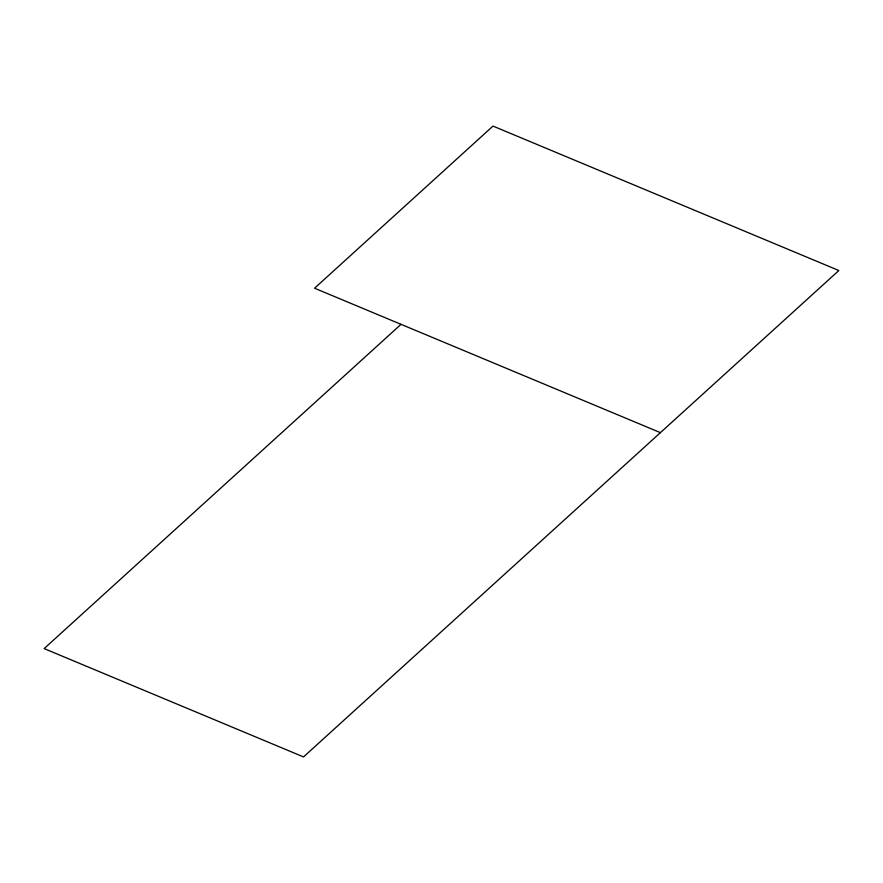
<?xml version="1.0" encoding="UTF-8"?>
<svg xmlns="http://www.w3.org/2000/svg" width="883" height="883" viewBox="0 0 883 883"><rect width="100%" height="100%" fill="white"/><g stroke="black" fill="none" stroke-linecap="round" stroke-linejoin="round"><path stroke-width="1.32" d="M401.025 324.326L44.15 648.597L303.531 756.919L838.85 270.518L493.001 126.081L314.569 288.222L660.407 432.648"/></g></svg>
